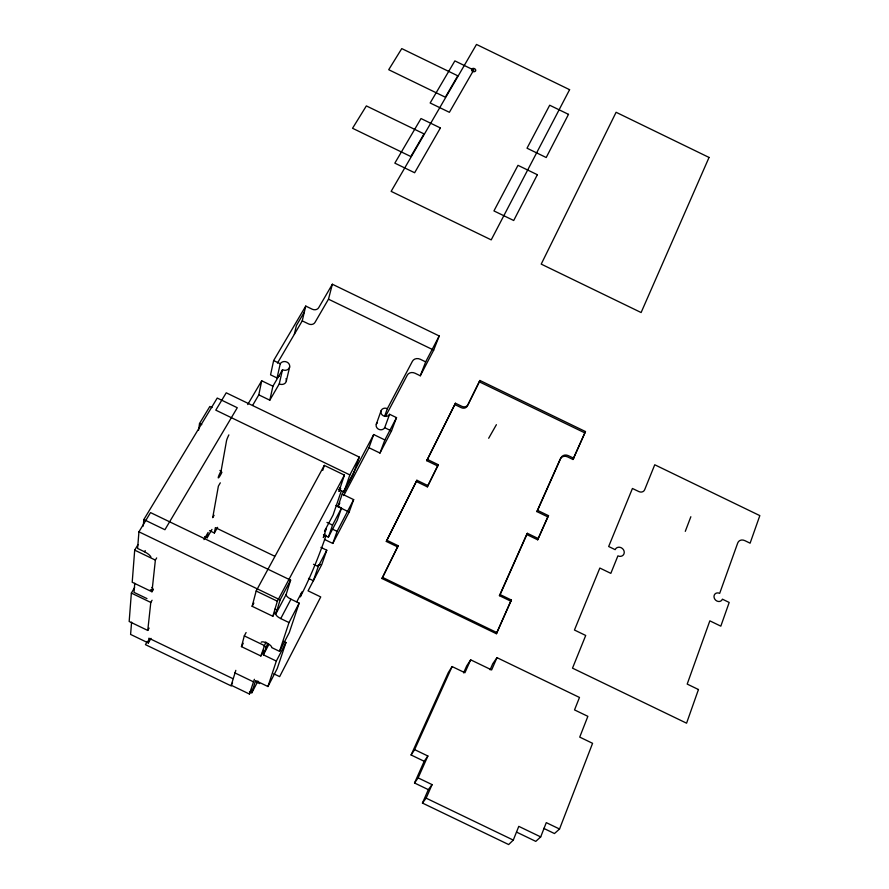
<?xml version="1.0" encoding="UTF-8"?>
<svg xmlns="http://www.w3.org/2000/svg" width="889" height="889" viewBox="0 0 889 889"><rect width="100%" height="100%" fill="white"/><g stroke="black" fill="none" stroke-linecap="round" stroke-linejoin="round"><path stroke-width="1.33" d="M134.606 587.596L131.361 593.085L129.172 621.489L147.763 630.445L149.119 628.101M137.951 544.713L134.695 550.135L132.205 582.251L151.952 591.763L153.175 589.674M131.594 622.156L130.594 634.424L148.341 642.969L150.986 638.369M134.761 583.262L134.017 592.363L146.974 598.597M261.177 642.247A5.901 1.956 26.8 0 1 267.278 643.28A5.901 1.956 26.8 0 1 271.69 647.581L279.524 651.348L289.003 622.567L280.746 618.588A6.134 2.134 26.9 0 1 275.868 613.866L286.158 594.452L290.614 580.15L150.53 512.597L138.94 531.811L137.595 548.446L144.496 551.78A7.701 2.623 28.6 0 1 150.919 557.014M143.262 526.066L143.829 519.554L217.238 398.05L237.274 407.729L164.921 529.722L143.829 519.554M147.763 630.445L150.797 602.442L152.075 600.242M151.952 591.763L155.375 560.103L156.664 557.925M148.341 642.969L148.874 638.202L232.829 678.629M198.569 430.198L199.525 423.52L209.848 406.473L212.071 407.551M204.67 536.556L207.17 537.756L208.115 532.411L203.97 539.623M221.939 472.237A5.29 0.689 -62.9 0 1 218.261 477.882A5.29 0.689 -62.9 0 1 221.094 471.037L226.517 440.788A7.301 1 -63.1 0 1 228.862 434.899M209.526 530.644L214.371 532.989L215.371 527.61L274.568 556.158M258.799 394.86L261.722 380.781L272.912 386.193L269.812 400.183L258.799 394.86L252.587 405.451M385.659 416.13L407.262 375.191A5.923 5.145 20 0 1 414.974 373.202L420.297 375.78L433.688 350.099L439.21 335.964L332.364 284.236L318.673 307.716A4.845 4.112 13.6 0 1 312.25 309.216L305.749 306.083L273.645 360.556L270.556 374.836L277.057 377.981A4.945 4.312 10.9 0 1 279.579 376.025M277.057 377.981L280.246 363.757A5.023 4.367 11.3 0 1 286.958 362.112A5.023 4.367 11.3 0 1 289.203 368.09A5.023 4.367 11.3 0 1 282.502 369.746L272.912 386.193M269.812 400.183L279.268 383.892L282.502 369.746M294.348 334.308L296.381 325.563L304.338 312.05M286.314 381.092L289.658 366.924M277.446 363.101L302.238 320.862L305.749 306.083M302.238 320.862L308.639 323.963A4.767 4.067 13.3 0 0 314.973 322.451L328.486 299.182L332.364 284.236M251.987 689.108L249.42 694.02L231.229 685.263L235.818 670.35M263.833 650.359L260.866 655.982L241.452 646.625L244.297 635.891L246.097 632.535M275.123 611.932L272.823 616.266L252.132 606.298L256.165 591.007L324.307 465.392L344.421 475.104L338.953 491.484L340.331 489.406M249.42 694.02L254.387 679.296M260.866 655.982L265.833 642.036M272.823 616.266L277.357 601.22L344.421 475.104M249.465 691.653L251.831 692.798L255.554 680.563L267.933 686.53L277.212 668.617L285.958 642.536L283.624 641.414M267.933 686.53L276.323 661.06L263.388 654.837L267.656 643.414M275.868 613.866L280.135 599.875L290.614 580.15M322.785 470.325L324.307 465.392M286.158 594.452A6.09 2.189 26.9 0 0 290.959 599.197L299.16 603.142L289.281 632.59L279.524 651.348M326.152 535.334C318.795 556.403 310.539 577.083 300.282 596.897L301.927 591.974L296.815 601.72M341.432 490.561L333.097 514.975L324.752 530.689L324.552 531.455L326.363 528.511L323.307 537.545L325.085 534.167M324.452 539.412L332.797 543.446L349.166 512.075L337.898 506.641L342.209 494.095L346.71 485.583M320.907 547.391L326.774 550.224L318.229 566.571L313.35 580.717L308.505 578.383M323.452 534.778L328.385 537.167L332.542 525.099L341.498 508.064L335.942 505.374M338.52 489.328L343.976 491.961L349.866 474.915L359.3 457.09L226.228 392.805L215.794 410.151L349.866 474.915M326.774 550.224L321.751 564.615L308.072 590.841L320.729 596.952L279.646 676.629L273.712 673.773M341.498 508.064L337.22 520.321L328.385 537.167M359.3 457.09L353.255 474.404L343.976 491.961M332.797 543.446L337.087 531.355L353.666 499.618L342.209 494.095M376.28 424.275L381.07 410.807M368.968 447.745L373.691 434.543L384.859 439.944L379.97 453.057L368.968 447.745L343.721 495.595M349.166 512.075L353.666 499.618M384.704 416.019L387.36 408.673L412.429 361.245A6.023 5.201 20.2 0 1 420.264 359.256L425.664 361.879L420.297 375.78M377.436 422.619A4.545 4.034 18.3 0 0 378.014 428.887A4.545 4.034 18.3 0 0 384.681 427.687L389.604 414.285L396.527 417.63L391.493 430.976L379.97 453.057M685.286 531.355L690.853 516.731M543.735 828.37L554.458 833.538L559.537 829.015L592.574 743.315L579.728 737.114L587.862 716.334L574.527 709.911L579.484 697.454L496.984 657.66L492.762 663.727L490.106 669.817M516.531 832.093L535.789 841.372L540.69 836.905L546.279 822.636L559.537 829.015M428.342 789.643L414.53 782.998L418.13 777.897L432.087 784.62L428.342 789.643L422.442 803.056L508.652 844.55L513.286 840.094L518.787 826.359L540.69 836.905M511.431 600.042L510.719 601.131L499.429 595.674L500.129 594.585L511.431 600.042L496.395 633.724L381.981 578.517L397.627 546.913L386.326 541.445L386.837 540.268L416.874 480.26L427.92 485.605L427.353 486.85L416.33 481.516L416.874 480.26M427.353 486.85L437.688 465.969L426.753 460.691L455.435 403.239L461.847 406.34A4.745 4.134 23.9 0 0 467.958 404.695L479.938 380.481L585.473 431.554L572.972 459.491L567.649 456.913A5.934 5.178 32.1 0 0 560.214 459.068L536.856 511.575L547.757 516.853L548.513 515.664L537.578 510.386L536.856 511.575M496.984 657.66L491.639 669.939L470.67 659.827L466.703 665.905L463.591 672.895M426.753 460.691L455.435 403.239M496.395 633.724L510.719 601.131M499.429 595.674L526.666 534.478L537.678 539.79L547.757 516.853M572.972 459.491L585.473 431.554M537.678 539.79L548.513 515.664M422.442 803.056L426.142 798.155L432.087 784.62M381.981 578.517L398.15 545.735L386.837 540.268M414.53 782.998L424.197 761.284L427.876 756.006L414.63 749.627L411.096 754.983L424.197 761.284M418.13 777.897L427.876 756.006M470.67 659.827L464.925 672.74L452.101 666.561L448.3 672.595L411.096 754.983M500.129 594.585L527.388 533.311L538.412 538.634M537.578 510.386L560.97 457.824A5.945 5.178 32.1 0 1 568.404 455.668L573.738 458.246M397.627 546.913L398.15 545.735M437.688 465.969L438.255 464.703L427.309 459.413M414.63 749.627L452.101 666.561M454.846 404.573L461.247 407.662A4.734 4.123 23.8 0 0 467.347 406.029L479.938 380.481M427.92 485.605L438.255 464.703M386.326 541.445L416.33 481.516M276.323 661.06L285.958 642.536M251.831 692.798L257.954 681.074M289.003 622.567L299.16 603.142M384.859 439.944L396.527 417.63M425.664 361.879L439.21 335.964M263.388 654.837L268.867 644.436M347.999 483.149L373.691 434.543M337.898 506.641L339.842 502.963M280.746 618.588L290.959 599.197M231.229 685.263L232.54 682.819M241.452 646.625L243.253 643.269M252.132 606.298L253.876 603.053M488.672 438.266L496.395 424.686M214.371 532.989L217.605 527.344M147.418 641.213L145.452 644.647L231.296 685.964M207.17 537.756L211.96 529.422M214.093 515.287L212.715 517.676L218.383 486.139L220.305 482.827M247.709 404.551L261.722 380.781M144.496 551.78L145.207 550.58M526.666 534.478L527.388 533.311M317.94 565.304L320.585 564.515M131.361 593.085L150.797 602.442M256.065 681.863L259.666 683.597M234.552 672.74L253.132 681.685M426.142 798.155L513.286 840.094M273.645 360.556L280.246 363.757M384.681 427.687L391.493 430.976M339.542 487.994L340.765 488.594M199.525 423.52L201.77 424.609M219.905 470.47L221.094 471.037M326.952 522.399L332.542 525.099M332.23 529.011L337.087 531.355M382.492 577.383L497.084 632.679M313.506 564.293L318.229 566.571M138.94 531.811L280.135 599.875M256.165 591.007L277.357 601.22M274.99 609.143L276.279 609.765M134.695 550.135L155.375 560.103M244.297 635.891L264.055 645.403M328.486 299.182L433.688 350.099M479.327 381.826L584.695 432.821M286.014 378.647A4.945 4.312 10.9 0 1 284.836 383.437A4.945 4.312 10.9 0 1 279.268 383.892M389.604 414.285A4.623 4.078 18.5 0 1 383.548 415.908A4.623 4.078 18.5 0 1 381.303 410.285A4.623 4.078 18.5 0 1 387.36 408.673M265.811 646.914A5.901 1.956 26.8 0 1 263.622 645.647M151.886 587.429A5.534 1.811 28.3 0 1 150.33 589.84M698.454 689.52L686.575 723.19L572.505 668.15L585.718 635.468L574.45 630.023L599.842 568.049L610.832 573.361L617.911 555.858A4.934 4.345 39.6 0 0 623.956 553.925A4.934 4.345 39.6 0 0 621.211 547.724A4.934 4.345 39.6 0 0 615.155 549.658L608.665 546.513L632.435 488.472L638.824 491.561A4.756 4.089 36.9 0 0 644.636 489.795L654.749 464.769L759.828 515.62L750.105 543.19L744.793 540.612A6.012 5.09 43.1 0 0 737.737 542.935L719.679 593.363A4.623 3.978 45.5 0 0 714.223 595.23A4.623 3.978 45.5 0 0 716.934 601.042A4.623 3.978 45.5 0 0 722.39 599.164L729.191 602.453L720.823 626.156L709.844 620.844L687.197 684.086L698.454 689.52M709.044 157.442L641.113 312.539L541.212 264.111L616.099 112.281L709.044 157.442M537.345 174.722L513.709 220.505L493.94 210.915L517.987 165.332L537.345 174.722M568.493 114.359L546.213 157.52L527.021 148.207L549.691 105.224L568.493 114.359M569.593 89.678L491.217 239.874L391.138 191.357L476.493 44.45L569.593 89.678M440.399 127.949L414.641 172.744L394.838 163.143L421.019 118.548L440.399 127.949M473.704 70.042L449.389 112.314L430.154 102.98L454.868 60.897L473.704 70.042M424.009 133.883L410.84 156.542L352.544 128.272L366.357 105.913L424.009 133.883M457.768 75.798L445.333 97.201L388.715 69.709L401.761 48.595L457.768 75.798M472.148 70.898A2.1 1.6 20.2 0 0 475.637 70.853A2.1 1.6 20.2 0 0 473.304 68.364A2.1 1.6 20.2 0 0 472.148 70.898"/></g></svg>
